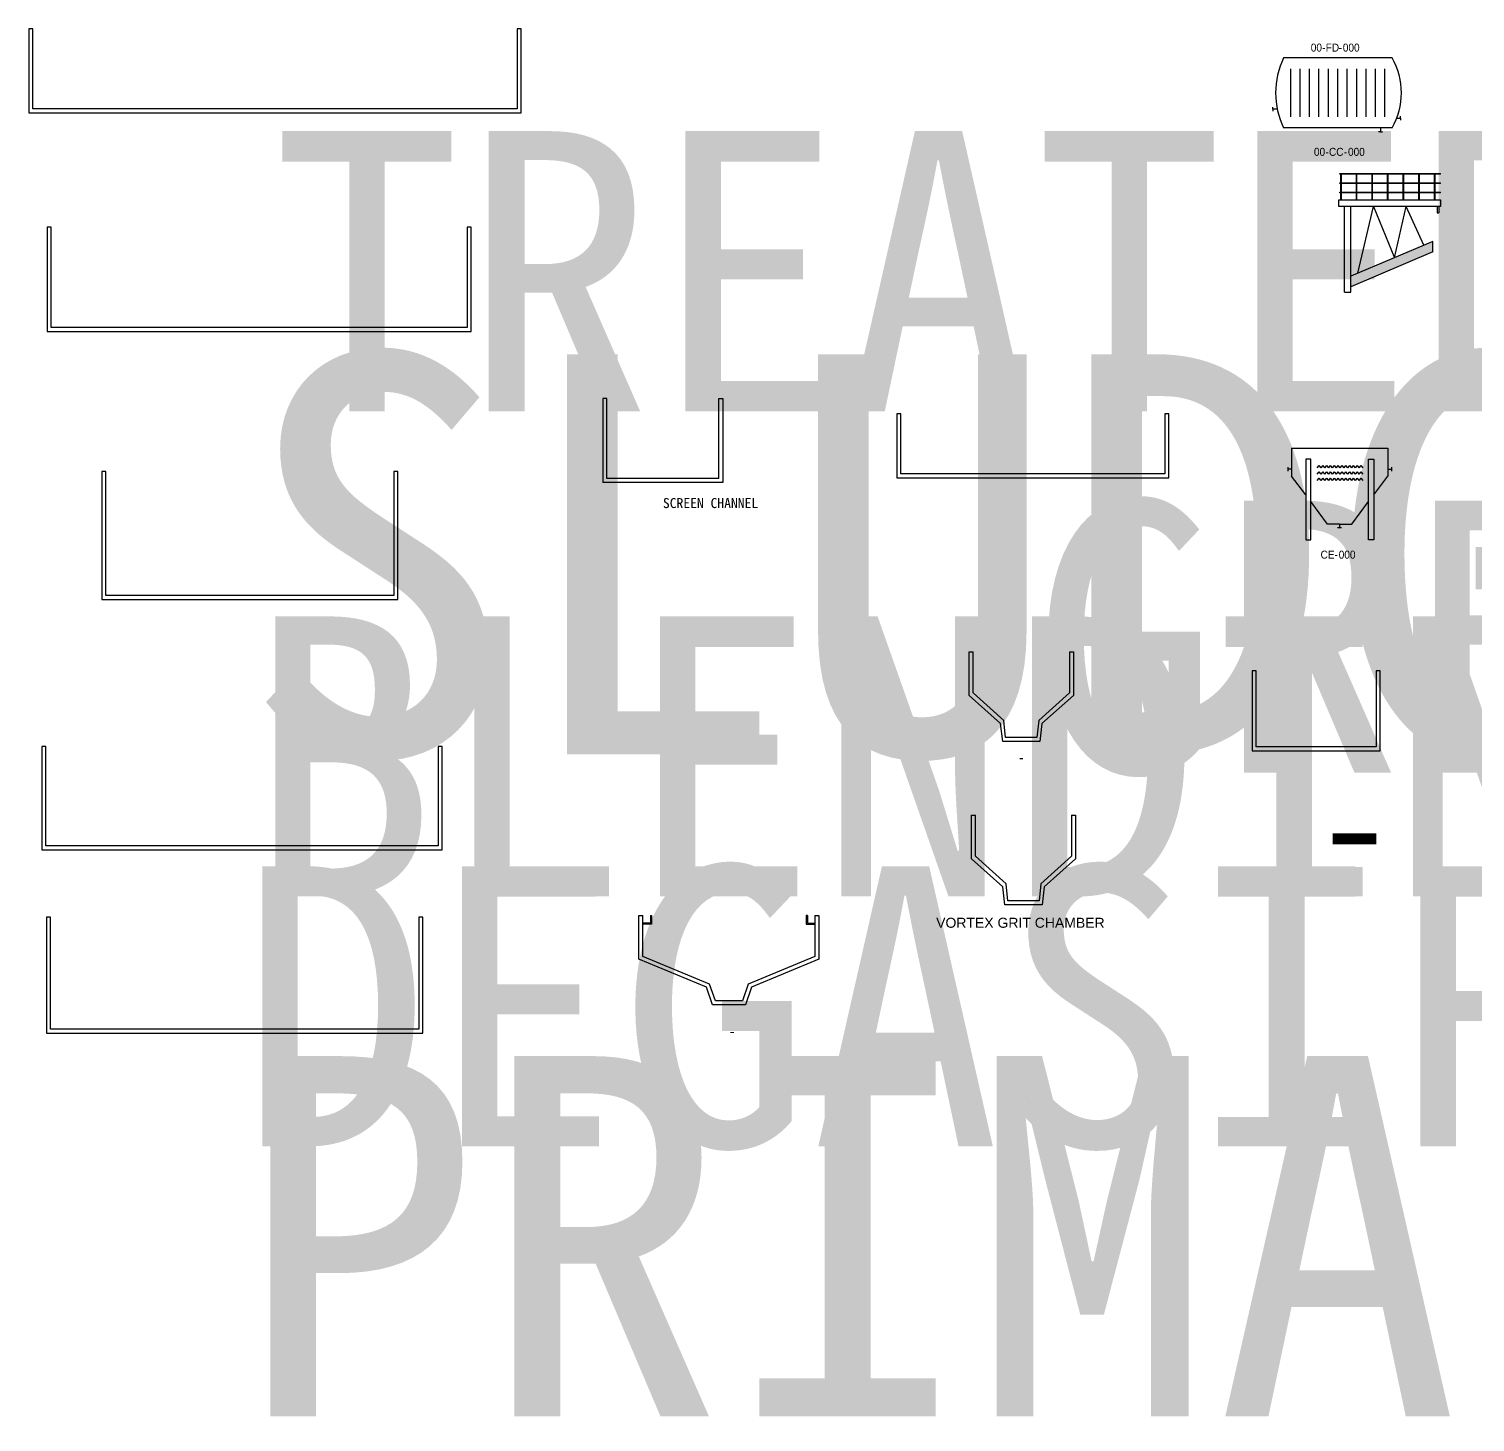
# Model space of a CAD drawing. Extents: x 2684 to 7761, y 1353 to 2487.
# Drawn here: x 2704.3 to 3065.7, y 1411.3 to 1759.5 of the extents above; entities that cross this region are included whole.
import ezdxf
from ezdxf.enums import TextEntityAlignment as Align

# ---------------------------------------------------------------- set-up
doc = ezdxf.new("R2018")
doc.units = 0
doc.header["$LTSCALE"] = 0.25
for name, color, linetype, lineweight, true_color in [('equipment', 5, 'Continuous', 25, 0x0000ff), ('Text', 7, 'Continuous', 25, 0xffffff), ('unit', 1, 'Continuous', 25, 0xff0000)]:
    doc.layers.add(name, color=color, linetype=linetype, lineweight=lineweight, true_color=true_color)
doc.styles.add('Organica', font='arial.ttf')
doc.styles.add('RefPIDBOD$0$Organica', font='arial.ttf')
doc.styles.add('RefPIDDistChamber$0$Organica', font='arial.ttf')
doc.styles.add('RefPIDDistChamber$0$Standard', font='arial.ttf')
doc.styles.add('RefPIDVortex$0$Organica', font='arial.ttf')

# ---------------------------------------------------------------- blocks, each defined once
blk = doc.blocks.new('*U44')
for p, q in [((-3.51, 22.86), (20.49, 22.86)), ((-3.51, 22.86), (-3.51, 15.86)), ((20.49, 22.86), (20.49, 15.86)), ((-4.43, 18.15), (-4.43, 17.15)), ((2.9, 17.98), (3.38, 18.54)), ((3.86, 17.98), (3.38, 18.54)), ((3.86, 17.98), (4.33, 18.54)), ((4.81, 17.98), (4.33, 18.54)), ((4.81, 17.98), (5.29, 18.54)), ((5.76, 17.98), (5.29, 18.54)), ((5.76, 17.98), (6.24, 18.54)), ((6.72, 17.98), (6.24, 18.54)), ((6.72, 17.98), (7.19, 18.54)), ((7.67, 17.98), (7.19, 18.54)), ((7.67, 17.98), (8.15, 18.54)), ((8.62, 17.98), (8.15, 18.54)), ((8.62, 17.98), (9.1, 18.54)), ((9.58, 17.98), (9.1, 18.54)), ((9.58, 17.98), (10.05, 18.54)), ((10.53, 17.98), (10.05, 18.54)), ((10.53, 17.98), (11.01, 18.54)), ((11.49, 17.98), (11.01, 18.54)), ((11.49, 17.98), (11.96, 18.54)), ((12.44, 17.98), (11.96, 18.54)), ((12.44, 17.98), (12.92, 18.54)), ((13.39, 17.98), (12.92, 18.54)), ((13.39, 17.98), (13.87, 18.54)), ((14.35, 17.98), (13.87, 18.54)), ((21.42, 18.15), (21.42, 17.15)), ((-3.51, 17.65), (-4.43, 17.65)), ((0, 11.18), (-3.51, 15.86)), ((2.9, 16.4), (3.38, 16.97)), ((2.9, 14.83), (3.38, 15.39)), ((3.86, 16.4), (3.38, 16.97)), ((3.86, 14.83), (3.38, 15.39)), ((3.86, 16.4), (4.33, 16.97)), ((3.86, 14.83), (4.33, 15.39)), ((4.81, 16.4), (4.33, 16.97)), ((4.81, 14.83), (4.33, 15.39)), ((4.81, 16.4), (5.29, 16.97)), ((4.81, 14.83), (5.29, 15.39)), ((5.76, 16.4), (5.29, 16.97)), ((5.76, 14.83), (5.29, 15.39)), ((5.76, 16.4), (6.24, 16.97)), ((5.76, 14.83), (6.24, 15.39)), ((6.72, 16.4), (6.24, 16.97)), ((6.72, 14.83), (6.24, 15.39)), ((6.72, 16.4), (7.19, 16.97)), ((6.72, 14.83), (7.19, 15.39)), ((7.67, 16.4), (7.19, 16.97)), ((7.67, 14.83), (7.19, 15.39)), ((7.67, 16.4), (8.15, 16.97)), ((7.67, 14.83), (8.15, 15.39)), ((8.62, 16.4), (8.15, 16.97)), ((8.62, 14.83), (8.15, 15.39)), ((8.62, 16.4), (9.1, 16.97)), ((8.62, 14.83), (9.1, 15.39)), ((9.58, 16.4), (9.1, 16.97)), ((9.58, 14.83), (9.1, 15.39)), ((9.58, 16.4), (10.05, 16.97)), ((9.58, 14.83), (10.05, 15.39)), ((10.53, 16.4), (10.05, 16.97)), ((10.53, 14.83), (10.05, 15.39)), ((10.53, 16.4), (11.01, 16.97)), ((10.53, 14.83), (11.01, 15.39)), ((11.49, 16.4), (11.01, 16.97)), ((11.49, 14.83), (11.01, 15.39)), ((11.49, 16.4), (11.96, 16.97)), ((11.49, 14.83), (11.96, 15.39)), ((12.44, 16.4), (11.96, 16.97)), ((12.44, 14.83), (11.96, 15.39)), ((12.44, 16.4), (12.92, 16.97)), ((12.44, 14.83), (12.92, 15.39)), ((13.39, 16.4), (12.92, 16.97)), ((13.39, 14.83), (12.92, 15.39)), ((13.39, 16.4), (13.87, 16.97)), ((13.39, 14.83), (13.87, 15.39)), ((14.35, 16.4), (13.87, 16.97)), ((14.35, 14.83), (13.87, 15.39)), ((16.99, 11.18), (20.49, 15.86)), ((20.49, 17.65), (21.42, 17.65)), ((5.49, 3.86), (1.25, 9.51)), ((11.49, 3.86), (15.73, 9.51)), ((8.49, 3.86), (5.49, 3.86)), ((8.49, 3.86), (11.49, 3.86)), ((8.49, 3.86), (8.49, 2.93)), ((8.99, 2.93), (7.99, 2.93))]:
    blk.add_line(p, q)
for points in [[(1.25, 20.11), (0, 20.11), (0, 0), (1.25, 0)], [(15.73, 20.11), (16.99, 20.11), (16.99, 0), (15.73, 0)]]:
    blk.add_lwpolyline(points, close=True)
at = {"insert": (8.05, -3.75), "char_height": 2, "width": 5.3402, "attachment_point": 6, "line_spacing_factor": 0.9, "style": 'Organica'}
blk.add_mtext('{\\W0.9;CE-}', dxfattribs=at)
at = {"style": 'Organica', "flags": 1}
for tag, p in [('NOTE', (54.49, 55.92)), ('NOTE_CHINESE', (54.49, 52.92)), ('MATERIAL', (54.49, 49.82)), ('INSTALLED_POWER', (54.49, 46.62)), ('CONSUMED_POWER', (54.49, 43.62)), ('MODEL', (54.49, 40.5)), ('MANUFACTURE', (54.49, 37.4)), ('FLOW', (55.13, 34.31)), ('INSTALLATION', (55.57, 28.13)), ('STB_DTY', (55.13, 31.31)), ('RUNNINGHOURS', (55.36, 23.57)), ('PROCESSUNITAREA', (55.36, 19.7))]:
    blk.add_attdef(tag, text='', height=2, dxfattribs=at).set_placement(p, align=Align.MIDDLE_CENTER)
at = {"style": 'Organica', "width": 0.9, "flags": 8}
blk.add_attdef('TAG', text='', height=2, dxfattribs=at).set_placement((10.35, -3.75), align=Align.MIDDLE_CENTER)
blk = doc.blocks.new('*U42')
for p, q in [((13.56, 17.51), (-13.56, 17.51)), ((-11.78, 2.76), (-11.78, 14.76)), ((-9.42, 2.76), (-9.42, 14.76)), ((-7.07, 2.76), (-7.07, 14.76)), ((-4.71, 2.76), (-4.71, 14.76)), ((-2.36, 2.76), (-2.36, 14.76)), ((0, 2.76), (0, 14.76)), ((2.36, 2.76), (2.36, 14.76)), ((4.71, 2.76), (4.71, 14.76)), ((7.07, 2.76), (7.07, 14.76)), ((9.42, 2.76), (9.42, 14.76)), ((11.78, 2.76), (11.78, 14.76)), ((-16.2, 4.73), (-16.2, 5.23)), ((-15.2, 4.73), (-16.2, 4.73)), ((-16.2, 4.73), (-16.2, 4.23)), ((13.56, 0), (-13.56, 0)), ((14.69, 2.46), (15.69, 2.46)), ((15.69, 2.46), (15.69, 2.96)), ((15.69, 2.46), (15.69, 1.96)), ((10.64, -1), (10.14, -1)), ((10.64, 0), (10.64, -1)), ((10.64, -1), (11.14, -1))]:
    blk.add_line(p, q)
for centre, radius, start, end in [((4.55, 8.76), 20.11, 154.1926, 205.8074), ((-1.76, 8.76), 17.65, 330.2485, 29.7515)]:
    blk.add_arc(centre, radius, start, end)
at = {"char_height": 2, "width": 5.3402, "attachment_point": 6, "line_spacing_factor": 0.9, "style": 'Organica'}
for insert in [(-3.06, 20.08), (1.04, 20.08)]:
    blk.add_mtext('{\\W0.9;-}', dxfattribs=dict(at, insert=insert))
at = {"style": 'Organica', "flags": 1}
for tag, p in [('EQUIP_TYPE', (29.07, 107.37)), ('NOTE', (29.07, 104.37)), ('NOTE_CHINES', (29.07, 101.37)), ('STB_DTY', (29.07, 98.37)), ('MATERIAL', (29.07, 95.27)), ('INSTALLED_POWER', (29.07, 92.07)), ('CONSUMED_POWER', (29.07, 89.07)), ('MODEL', (29.07, 85.95)), ('MANUFACTURE', (29.07, 82.85)), ('UNIT_CAPACITY', (28.82, 79.18)), ('UNIT_TSS_INLET', (28.82, 76.18)), ('UNIT_TSS_OUTLET', (28.82, 73.18)), ('SP_CAPACITY', (28.82, 70.18)), ('SP_TSS_OUTLET', (28.82, 64.18)), ('SP_TSS_INLET', (28.82, 67.18)), ('FILTER', (28.82, 61.13)), ('RUNNINGHOURS', (31.62, 57.42)), ('DI', (31.62, 54.42)), ('DO', (31.62, 51.42)), ('AI', (31.62, 48.42)), ('AO', (31.62, 45.42)), ('PO', (31.62, 42.42)), ('PB', (31.62, 39.42)), ('PROCESSUNITAREA', (31.62, 35.96))]:
    blk.add_attdef(tag, text='', height=2, dxfattribs=at).set_placement(p, align=Align.MIDDLE_CENTER)
at = {"style": 'Organica', "width": 0.9}
for tag, p in [('AREA_CODE', (-3.96, 20.08)), ('TAG_ID', (0.33, 20.08))]:
    blk.add_attdef(tag, text='', height=2, dxfattribs=at).set_placement(p, align=Align.MIDDLE_RIGHT)
at = {"style": 'Organica', "width": 0.9, "flags": 8}
blk.add_attdef('TAG', text='', height=2, dxfattribs=at).set_placement((3.35, 20.08), align=Align.MIDDLE_CENTER)
blk = doc.blocks.new('*U43')
blk.add_hatch(color=256).paths.add_polyline_path([(-21.77, -15.82), (-21.77, -18.44), (-1.31, -9.77), (-1.31, -7.15)])
for p, q in [((-24.54, 9.84), (0.64, 9.84)), ((-24.54, 9.69), (-24.54, 9.84)), ((0.64, 9.69), (-24.54, 9.69)), ((-24.54, 7.5), (0.64, 7.5)), ((-24.54, 7.34), (-24.54, 7.5)), ((0.64, 7.34), (-24.54, 7.34)), ((-24.3, 7.5), (-24.3, 9.69)), ((-24.3, 5.16), (-24.3, 7.34)), ((-24.15, 7.5), (-24.15, 9.69)), ((-24.15, 5.16), (-24.15, 7.34)), ((-20.4, 7.5), (-20.4, 9.69)), ((-20.4, 5.16), (-20.4, 7.34)), ((-20.24, 7.5), (-20.24, 9.69)), ((-20.24, 5.16), (-20.24, 7.34)), ((-16.49, 7.5), (-16.49, 9.69)), ((-16.49, 5.16), (-16.49, 7.34)), ((-16.34, 7.5), (-16.34, 9.69)), ((-16.34, 5.16), (-16.34, 7.34)), ((-12.59, 7.5), (-12.59, 9.69)), ((-12.59, 5.16), (-12.59, 7.34)), ((-12.43, 7.5), (-12.43, 9.69)), ((-12.43, 5.16), (-12.43, 7.34)), ((-8.68, 7.5), (-8.68, 9.69)), ((-8.68, 5.16), (-8.68, 7.34)), ((-8.52, 7.5), (-8.52, 9.69)), ((-8.52, 5.16), (-8.52, 7.34)), ((-4.77, 7.5), (-4.77, 9.69)), ((-4.77, 5.16), (-4.77, 7.34)), ((-4.62, 7.5), (-4.62, 9.69)), ((-4.62, 5.16), (-4.62, 7.34)), ((-0.87, 7.5), (-0.87, 9.69)), ((-0.87, 5.16), (-0.87, 7.34)), ((-0.71, 7.5), (-0.71, 9.69)), ((-0.71, 5.16), (-0.71, 7.34)), ((0.64, 9.69), (0.64, 9.84)), ((0.64, 7.34), (0.64, 7.5)), ((-24.54, 5.16), (0.64, 5.16)), ((-24.54, 5), (-24.54, 5.16)), ((0.64, 5), (-24.54, 5)), ((-24.3, 3.28), (-24.3, 5)), ((-24.15, 3.28), (-24.15, 5)), ((-20.4, 3.28), (-20.4, 5)), ((-20.24, 3.28), (-20.24, 5)), ((-16.49, 3.28), (-16.49, 5)), ((-16.34, 3.28), (-16.34, 5)), ((-12.59, 3.28), (-12.59, 5)), ((-12.43, 3.28), (-12.43, 5)), ((-8.68, 3.28), (-8.68, 5)), ((-8.52, 3.28), (-8.52, 5)), ((-4.77, 3.28), (-4.77, 5)), ((-4.62, 3.28), (-4.62, 5)), ((-0.87, 3.28), (-0.87, 5)), ((-0.71, 3.28), (-0.71, 5)), ((0.64, 5), (0.64, 5.16)), ((-24.75, 1.56), (-24.75, 3.28)), ((-24.75, 3.28), (0.64, 3.28)), ((0.64, 1.56), (-24.75, 1.56)), ((-23.34, -19.8), (-23.34, 1.56)), ((-21.77, -19.8), (-21.77, 1.56)), ((-19.99, -15.06), (-16.08, 1.56)), ((-16.08, 1.56), (-10.87, -11.2)), ((-10.87, -11.2), (-7.93, 1.56)), ((-3.56, -8.1), (-7.93, 1.56)), ((-0.24, 1.56), (-0.24, 0)), ((-0.24, 0), (0.24, 0)), ((0.24, 1.56), (0.24, 0)), ((0.64, 3.28), (0.64, 1.56)), ((-1.31, -7.15), (-21.77, -15.82)), ((-1.31, -9.77), (-1.31, -7.15)), ((-1.31, -9.77), (-21.77, -18.44)), ((-23.34, -19.8), (-21.77, -19.8))]:
    blk.add_line(p, q)
at = {"char_height": 2, "width": 5.3402, "attachment_point": 6, "line_spacing_factor": 0.9, "style": 'Organica'}
for insert in [(-27.29, 15.26), (-22.69, 15.26)]:
    blk.add_mtext('{\\W0.9;-}', dxfattribs=dict(at, insert=insert))
at = {"style": 'Organica', "flags": 1}
for tag, p in [('EQUIP_TYPE', (6.65, 91.97)), ('NOTE_CHINESE', (6.65, 85.97)), ('NOTE', (6.65, 88.97)), ('UNIT_CLARIFIER_DIA', (6.65, 82.97)), ('UNIT_OPERATIONAL_LEVEL', (6.65, 79.97)), ('UNIT_FREE_BOARD', (6.65, 76.97)), ('SP_CLARIFIER_DIA', (6.65, 73.97)), ('SP_OPERATIONAL_LEVEL', (6.65, 70.97)), ('SP_FREE_BOARD', (6.65, 67.97)), ('MATERIAL_SUBSURFACE', (6.65, 64.97)), ('MATERIAL_ABOVE', (6.65, 61.87)), ('INSTALLED_POWER', (6.65, 58.67)), ('CONSUMED_POWER', (6.65, 55.67)), ('MODEL', (6.65, 52.55)), ('MANUFACTURE', (6.65, 49.45)), ('STB_DTY', (6.77, 46.71)), ('RUNNINGHOURS', (7.9, 43.66)), ('DI', (7.9, 40.66)), ('DO', (7.9, 37.66)), ('AO', (7.9, 31.66)), ('AI', (7.9, 34.66)), ('PO', (7.9, 28.66)), ('PB', (7.9, 25.66)), ('PROCESSUNITAREA', (7.9, 22.23))]:
    blk.add_attdef(tag, text='', height=2, dxfattribs=at).set_placement(p, align=Align.MIDDLE_CENTER)
at = {"style": 'Organica', "width": 0.9}
for tag, p in [('AREA_CODE', (-28.19, 15.26)), ('TAG_ID', (-23.61, 15.26))]:
    blk.add_attdef(tag, text='', height=2, dxfattribs=at).set_placement(p, align=Align.MIDDLE_RIGHT)
at = {"style": 'Organica', "width": 0.9, "flags": 8}
blk.add_attdef('TAG', text='', height=2, dxfattribs=at).set_placement((-20.38, 15.26), align=Align.MIDDLE_CENTER)
blk = doc.blocks.new('*U109')
for p, q in [((-25.55, 0), (-24.55, 0)), ((-0.5, 0), (0.5, 0))]:
    blk.add_line(p, q)
for points in [[(0.5, 0), (0.5, -10.92), (-7.37, -17.93), (-7.9, -22.36), (-17.15, -22.36), (-17.68, -17.93), (-25.55, -10.92), (-25.55, 0)], [(-0.5, 0), (-0.5, -10.25), (-8.17, -17.18), (-8.62, -21.36), (-16.43, -21.36), (-16.88, -17.18), (-24.55, -10.25), (-24.55, 0)]]:
    blk.add_lwpolyline(points)
at = {"style": 'Organica', "flags": 1}
for tag, p in [('HEIGHT', (13.89, -0.81)), ('DIAMETER', (13.89, -4.02)), ('LIQUIDLEVEL', (13.89, -7.12)), ('VOLUME', (13.89, -10.08))]:
    blk.add_attdef(tag, text='', height=2, dxfattribs=at).set_placement(p, align=Align.MIDDLE_CENTER)
at = {"layer": 'Text', "style": 'Organica'}
blk.add_attdef('NAME1', text='', height=2.5, dxfattribs=at).set_placement((-12.52, -26.38), align=Align.MIDDLE_CENTER)
at = {"layer": 'Text', "style": 'Organica', "flags": 1}
blk.add_attdef('NAME2', text='', height=2.5, dxfattribs=at).set_placement((-12.52, -30.13), align=Align.MIDDLE_CENTER)
blk = doc.blocks.new('*U68')
at = {"flags": 128}
blk.add_lwpolyline([(0, 20), (0, 0), (32, 0), (32, 20), (31, 20), (31, 1), (1, 1), (1, 20)], close=True, dxfattribs=at)
at = {"layer": '', "lineweight": 30, "flags": 104}
blk.add_attdef('NAME1', text='', height=2.5, dxfattribs=at).set_placement((16.08, -4.71), align=Align.MIDDLE_CENTER)
at = {"style": 'RefPIDDistChamber$0$Organica', "flags": 1}
for tag, p in [('WIDTH', (-11.4, 38.99)), ('HEIGHT', (-11.4, 36.04)), ('LENGTH', (-11.4, 33.02)), ('LIQUIDLEVEL', (-11.4, 29.93)), ('VOLUME', (-11.4, 26.97))]:
    blk.add_attdef(tag, text='', height=2, dxfattribs=at).set_placement(p, align=Align.MIDDLE_CENTER)
at = {"style": 'RefPIDDistChamber$0$Standard', "flags": 1}
blk.add_attdef('TR_NAME1', (44.32, 30.62), '', height=2.5, dxfattribs=at)
blk = doc.blocks.new('*U70')
at = {"flags": 128}
blk.add_lwpolyline([(0, 16), (0, 0), (68, 0), (68, 16), (67, 16), (67, 1), (1, 1), (1, 16)], close=True, dxfattribs=at)
at = {"style": 'Organica', "flags": 1}
for tag, p in [('WIDTH', (-11.4, 38.99)), ('HEIGHT', (-11.4, 36.04)), ('LENGTH', (-11.4, 33.02)), ('LIQUIDLEVEL', (-11.4, 29.93)), ('VOLUME', (-11.4, 26.97))]:
    blk.add_attdef(tag, text='', height=2, dxfattribs=at).set_placement(p, align=Align.MIDDLE_CENTER)
at = {"flags": 1}
blk.add_attdef('TR_NAME1', (39.39, 30.32), '', height=2.5, dxfattribs=at)
at = {"layer": 'Text', "lineweight": 30, "flags": 104}
blk.add_attdef('NAME1', text='', height=2.5, dxfattribs=at).set_placement((34.08, -5.71), align=Align.MIDDLE_CENTER)
blk = doc.blocks.new('*U72')
at = {"lineweight": 25, "ltscale": 0.25}
for p, q in [((-44.5, 0), (-43.5, 0)), ((-41.62, 0), (-41.33, 0)), ((-2.38, 0), (-2.68, 0)), ((-0.5, 0), (0.5, 0))]:
    blk.add_line(p, q, dxfattribs=at)
for points in [[(0.5, 0), (0.5, -10.92), (-16.37, -17.93), (-17.9, -22.36), (-22, -22.36), (-26.1, -22.36), (-27.63, -17.93), (-44.5, -10.92), (-44.5, 0)], [(-41.62, 0), (-41.62, -1.88), (-43.5, -1.88)], [(-41.33, 0), (-41.33, -2.17), (-43.5, -2.17)], [(-0.5, 0), (-0.5, -10.25), (-17.17, -17.18), (-18.62, -21.36), (-22, -21.36), (-25.38, -21.36), (-26.83, -17.18), (-43.5, -10.25), (-43.5, 0)], [(-2.68, 0), (-2.68, -2.17), (-0.5, -2.17)], [(-2.38, 0), (-2.38, -1.88), (-0.5, -1.88)]]:
    blk.add_lwpolyline(points, dxfattribs=at)
at = {"layer": '', "lineweight": 30, "flags": 104}
blk.add_attdef('NAME1', text='', height=2.5, dxfattribs=at).set_placement((-22.04, -27.69), align=Align.MIDDLE_CENTER)
at = {"lineweight": 30, "flags": 104}
for tag, p in [('HEIGHT', (13.89, -0.81)), ('DIAMETER', (13.89, -4.02)), ('LIQUIDLEVEL', (13.89, -7.12)), ('VOLUME', (13.89, -10.08))]:
    blk.add_attdef(tag, text='', height=2, dxfattribs=at).set_placement(p, align=Align.MIDDLE_CENTER)
blk.add_attdef('TR_NAME1', text='', height=2.5, dxfattribs=at).set_placement((5.94, -38.36), align=Align.TOP_LEFT)
blk = doc.blocks.new('*U90')
for p, q in [((1, 21), (0, 21)), ((0, 21), (0, 1)), ((1, 1), (1, 21)), ((29, 1), (29, 21)), ((29, 21), (30, 21)), ((30, 21), (30, 1)), ((0, 1), (0, 0)), ((30, 0), (0, 0)), ((29, 1), (1, 1)), ((30, 1), (30, 0))]:
    blk.add_line(p, q)
at = {"layer": '', "style": 'RefPIDBOD$0$Organica'}
blk.add_attdef('NAME1', text='', height=2.5, dxfattribs=at).set_placement((14.99, -3.9), align=Align.MIDDLE_CENTER)
at = {"style": 'RefPIDBOD$0$Organica', "flags": 1}
for tag, p in [('AREA_CODE', (16.02, 62.63)), ('EQUIP_TYPE', (16.02, 59.63)), ('HEIGHT', (16.02, 53.69)), ('WIDTH', (16.02, 56.63)), ('LENGTH', (16.02, 50.66)), ('LIQUIDLEVEL', (16.02, 47.66)), ('VOLUME', (16.02, 44.7))]:
    blk.add_attdef(tag, text='', height=2, dxfattribs=at).set_placement(p, align=Align.MIDDLE_CENTER)
blk = doc.blocks.new('*U113')
for p, q in [((-25.55, 0), (-24.55, 0)), ((-0.5, 0), (0.5, 0))]:
    blk.add_line(p, q)
for points in [[(0.5, 0), (0.5, -10.92), (-7.37, -17.93), (-7.9, -22.36), (-17.15, -22.36), (-17.68, -17.93), (-25.55, -10.92), (-25.55, 0)], [(-0.5, 0), (-0.5, -10.25), (-8.17, -17.18), (-8.62, -21.36), (-16.43, -21.36), (-16.88, -17.18), (-24.55, -10.25), (-24.55, 0)]]:
    blk.add_lwpolyline(points)
at = {"layer": '', "style": 'RefPIDVortex$0$Organica'}
for tag, p in [('NAME1', (-13.3, -26.88)), ('NAME2', (-13.3, -30.62))]:
    blk.add_attdef(tag, text='', height=2.5, dxfattribs=at).set_placement(p, align=Align.MIDDLE_CENTER)
at = {"style": 'RefPIDVortex$0$Organica', "flags": 1}
for tag, p in [('HEIGHT', (13.89, -0.81)), ('DIAMETER', (13.89, -4.02)), ('LIQUIDLEVEL', (13.89, -7.12)), ('VOLUME', (13.89, -10.08))]:
    blk.add_attdef(tag, text='', height=2, dxfattribs=at).set_placement(p, align=Align.MIDDLE_CENTER)
blk = doc.blocks.new('*U106')
at = {"flags": 128}
blk.add_lwpolyline([(0, 21), (0, 0), (123, 0), (123, 21), (122, 21), (122, 1), (1, 1), (1, 21)], close=True, dxfattribs=at)
at = {"style": 'Organica', "flags": 1}
for tag, p in [('WIDTH', (-11.4, 38.99)), ('HEIGHT', (-11.4, 36.04)), ('LENGTH', (-11.4, 33.02)), ('LIQUIDLEVEL', (-11.4, 29.93)), ('VOLUME', (-11.4, 26.97))]:
    blk.add_attdef(tag, text='', height=2, dxfattribs=at).set_placement(p, align=Align.MIDDLE_CENTER)
at = {"layer": 'Text', "lineweight": 30, "flags": 104}
blk.add_attdef('NAME1', text='', height=2.5, dxfattribs=at).set_placement((60.64, -4.54), align=Align.MIDDLE_CENTER)
blk = doc.blocks.new('*U107')
at = {"flags": 128}
blk.add_lwpolyline([(0, 32), (0, 0), (74, 0), (74, 32), (73, 32), (73, 1), (1, 1), (1, 32)], close=True, dxfattribs=at)
at = {"style": 'Organica', "flags": 1}
for tag, p in [('WIDTH', (-11.4, 38.99)), ('HEIGHT', (-11.4, 36.04)), ('LENGTH', (-11.4, 33.02)), ('LIQUIDLEVEL', (-11.4, 29.93)), ('VOLUME', (-11.4, 26.97))]:
    blk.add_attdef(tag, text='', height=2, dxfattribs=at).set_placement(p, align=Align.MIDDLE_CENTER)
at = {"layer": 'Text', "lineweight": 30, "flags": 104}
blk.add_attdef('i18N-PID-0352', text='', height=2.5, dxfattribs=at).set_placement((36.04, -4.19), align=Align.MIDDLE_CENTER)
blk = doc.blocks.new('*U108')
at = {"flags": 128}
blk.add_lwpolyline([(0, 25.8), (0, 0), (100, 0), (100, 25.8), (99, 25.8), (99, 1), (1, 1), (1, 25.8)], close=True, dxfattribs=at)
at = {"style": 'Organica', "flags": 1}
for tag, p in [('WIDTH', (-11.4, 38.99)), ('HEIGHT', (-11.4, 36.04)), ('LENGTH', (-11.4, 33.02)), ('LIQUIDLEVEL', (-11.4, 29.93)), ('VOLUME', (-11.4, 26.97))]:
    blk.add_attdef(tag, text='', height=2, dxfattribs=at).set_placement(p, align=Align.MIDDLE_CENTER)
at = {"layer": 'Text', "lineweight": 30, "flags": 104}
blk.add_attdef('NAME1', text='', height=2.5, dxfattribs=at).set_placement((49.14, -4.12), align=Align.MIDDLE_CENTER)
blk = doc.blocks.new('*U105')
at = {"flags": 128}
blk.add_lwpolyline([(0, 26), (0, 0), (106, 0), (106, 26), (105, 26), (105, 1), (1, 1), (1, 26)], close=True, dxfattribs=at)
at = {"style": 'Organica', "flags": 1}
for tag, p in [('WIDTH', (-11.4, 38.99)), ('HEIGHT', (-11.4, 36.04)), ('LENGTH', (-11.4, 33.02)), ('LIQUIDLEVEL', (-11.4, 29.93)), ('VOLUME', (-11.4, 26.97))]:
    blk.add_attdef(tag, text='', height=2, dxfattribs=at).set_placement(p, align=Align.MIDDLE_CENTER)
at = {"layer": 'Text', "lineweight": 30, "flags": 104}
blk.add_attdef('NAME1', text='', height=2.5, dxfattribs=at).set_placement((48.44, -5.72), align=Align.MIDDLE_CENTER)
blk = doc.blocks.new('*U115')
at = {"lineweight": 25, "ltscale": 0.25, "flags": 128}
blk.add_lwpolyline([(0, 29), (0, 0), (94, 0), (94, 29), (93, 29), (93, 1), (1, 1), (1, 29)], close=True, dxfattribs=at)
at = {"layer": '', "lineweight": 30, "flags": 104}
blk.add_attdef('NAME1', text='', height=2.5, dxfattribs=at).set_placement((47.08, -5.71), align=Align.MIDDLE_CENTER)
at = {"lineweight": 30, "flags": 104}
blk.add_attdef('TR_NAME1', text='', height=2.5, dxfattribs=at).set_placement((41.45, 40.34), align=Align.TOP_LEFT)
for tag, p in [('WIDTH', (-11.4, 38.99)), ('HEIGHT', (-11.4, 36.04)), ('LENGTH', (-11.4, 33.02)), ('LIQUIDLEVEL', (-11.4, 29.93)), ('VOLUME', (-11.4, 26.97))]:
    blk.add_attdef(tag, text='', height=2, dxfattribs=at).set_placement(p, align=Align.MIDDLE_CENTER)

msp = doc.modelspace()

# ---------------------------------------------------------------- block references
at = {"layer": 'equipment'}
ref = msp.add_blockref('*U42', (3031.42, 1734.76), dxfattribs=at)
ref.add_attrib('TAG', '000', dxfattribs={"layer": '0', "height": 2, "style": 'Organica', "width": 0.9}).set_placement((3034.77, 1754.84), align=Align.MIDDLE_CENTER)
ref.add_attrib('AREA_CODE', '00', dxfattribs={"layer": '0', "height": 2, "style": 'Organica', "width": 0.9}).set_placement((3027.46, 1754.84), align=Align.MIDDLE_RIGHT)
ref.add_attrib('TAG_ID', 'FD', dxfattribs={"layer": '0', "height": 2, "style": 'Organica', "width": 0.9}).set_placement((3031.75, 1754.84), align=Align.MIDDLE_RIGHT)
ref = msp.add_blockref('*U43', (3056.45, 1713.53), dxfattribs=at)
ref.add_attrib('TAG', '000', dxfattribs={"layer": '0', "height": 2, "style": 'Organica', "width": 0.9}).set_placement((3036.06, 1728.79), align=Align.MIDDLE_CENTER)
ref.add_attrib('AREA_CODE', '00', dxfattribs={"layer": '0', "height": 2, "style": 'Organica', "width": 0.9}).set_placement((3028.25, 1728.79), align=Align.MIDDLE_RIGHT)
ref.add_attrib('TAG_ID', 'CC', dxfattribs={"layer": '0', "height": 2, "style": 'Organica', "width": 0.9}).set_placement((3032.84, 1728.79), align=Align.MIDDLE_RIGHT)
ref = msp.add_blockref('*U44', (3023.39, 1631.86), dxfattribs=at)
ref.add_attrib('TAG', '000', dxfattribs={"layer": '0', "height": 2, "style": 'Organica', "width": 0.9}).set_placement((3033.74, 1628.12), align=Align.MIDDLE_CENTER)
at = {"layer": 'unit'}
ref = msp.add_blockref('*U106', (2704.34, 1738.51), dxfattribs=at)
lines = msp.add_mtext('TREATED WATER TANK', dxfattribs={"layer": 'Text', "insert": (2764.98, 1733.97), "char_height": 70, "attachment_point": 1})
ref.add_attrib('NAME1', '', (2764.98, 1733.97), dxfattribs={"flags": 104}).embed_mtext(lines)
ref = msp.add_blockref('*U105', (2708.88, 1683.93), dxfattribs=at)
lines = msp.add_mtext('SLUDGE STORAGE TANK', dxfattribs={"layer": 'Text', "insert": (2757.32, 1678.21), "char_height": 100, "attachment_point": 1})
ref.add_attrib('NAME1', '', (2757.32, 1678.21), dxfattribs={"flags": 104}).embed_mtext(lines)
ref = msp.add_blockref('*U90', (2847.78, 1646.16), dxfattribs=at)
lines = msp.add_mtext('SCREEN CHANNEL', dxfattribs={"layer": '', "insert": (2862.77, 1642.26), "char_height": 2.5, "attachment_point": 1})
ref.add_attrib('NAME1', '', (2862.77, 1642.26), dxfattribs={"flags": 104}).embed_mtext(lines)
ref = msp.add_blockref('*U70', (2921.19, 1647.33), dxfattribs=at)
lines = msp.add_mtext('GREASE COLLECTION CHAMBER', dxfattribs={"layer": 'Text', "insert": (2955.27, 1641.62), "char_height": 68, "attachment_point": 1})
ref.add_attrib('NAME1', '', (2955.27, 1641.62), dxfattribs={"flags": 104}).embed_mtext(lines)
at = {"layer": 'unit', "ltscale": 0.1}
ref = msp.add_blockref('*U107', (2722.57, 1616.89), dxfattribs=at)
lines = msp.add_mtext('BLENDING TANK', dxfattribs={"layer": 'Text', "insert": (2758.61, 1612.69), "char_height": 70, "attachment_point": 1})
ref.add_attrib('i18N-PID-0352', '', (2758.61, 1612.69), dxfattribs={"flags": 104}).embed_mtext(lines)
at = {"layer": 'unit'}
for name, p, values in [('*U109', (2964.84, 1603.81), {'NAME1': '-'}), ('*U113', (2965.4, 1563), {'NAME1': 'VORTEX GRIT CHAMBER'})]:
    msp.add_blockref(name, p, dxfattribs=at).add_auto_attribs(values)
ref = msp.add_blockref('*U68', (3010, 1579.05), dxfattribs=at)
lines = msp.add_mtext('-', dxfattribs={"layer": '', "insert": (3026.08, 1574.33), "char_height": 28, "attachment_point": 1})
ref.add_attrib('NAME1', '', (3026.08, 1574.33), dxfattribs={"flags": 104}).embed_mtext(lines)
ref = msp.add_blockref('*U108', (2707.59, 1554.35), dxfattribs=at)
lines = msp.add_mtext('DEGASIFICATION TANK', dxfattribs={"layer": 'Text', "insert": (2756.74, 1550.24), "char_height": 70, "attachment_point": 1})
ref.add_attrib('NAME1', '', (2756.74, 1550.24), dxfattribs={"flags": 104}).embed_mtext(lines)
ref = msp.add_blockref('*U115', (2708.77, 1508.51), dxfattribs=at)
lines = msp.add_mtext('PRIMARY CLARIFIER SLUDGE CHAMBER', dxfattribs={"layer": '', "insert": (2755.85, 1502.8), "char_height": 90, "attachment_point": 1})
ref.add_attrib('NAME1', '', (2755.85, 1502.8), dxfattribs={"flags": 104}).embed_mtext(lines)
ref = msp.add_blockref('*U72', (2901.27, 1537.94), dxfattribs=at)
lines = msp.add_mtext('-', dxfattribs={"layer": '', "insert": (2879.23, 1510.26), "char_height": 2.5, "attachment_point": 1})
ref.add_attrib('NAME1', '', (2879.23, 1510.26), dxfattribs={"flags": 104}).embed_mtext(lines)

doc.saveas('drawing.dxf')
